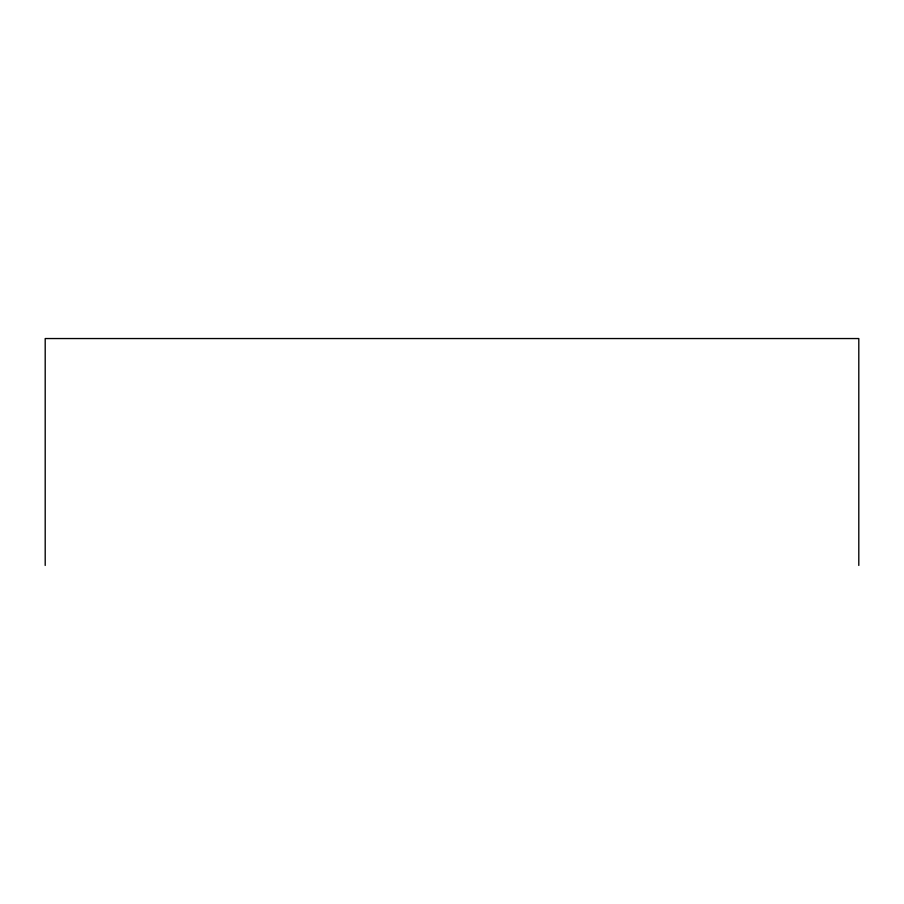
<?xml version="1.0" encoding="UTF-8"?>
<svg xmlns="http://www.w3.org/2000/svg" width="904" height="904" viewBox="0 0 904 904"><rect width="100%" height="100%" fill="white"/><g stroke="black" fill="none" stroke-linecap="round" stroke-linejoin="round"><path stroke-width="1.36" d="M858.8 565.452L858.8 338.548L45.2 338.548L45.2 565.452"/></g></svg>
